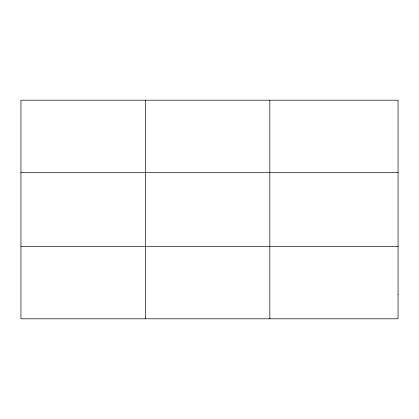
<?xml version="1.0" encoding="UTF-8"?>
<svg xmlns="http://www.w3.org/2000/svg" width="419" height="419" viewBox="0 0 419 419"><rect width="100%" height="100%" fill="white"/><g stroke="black" fill="none" stroke-linecap="round" stroke-linejoin="round"><path stroke-width="0.63" d="M145.393 100.193L145.393 318.807M269.836 100.193L269.836 318.807M20.95 172.335L398.05 172.335M20.95 246.665L398.05 246.665M398.05 294.761L398.05 318.807L20.95 318.807L20.95 100.193L398.05 100.193L398.05 294.761"/></g></svg>
